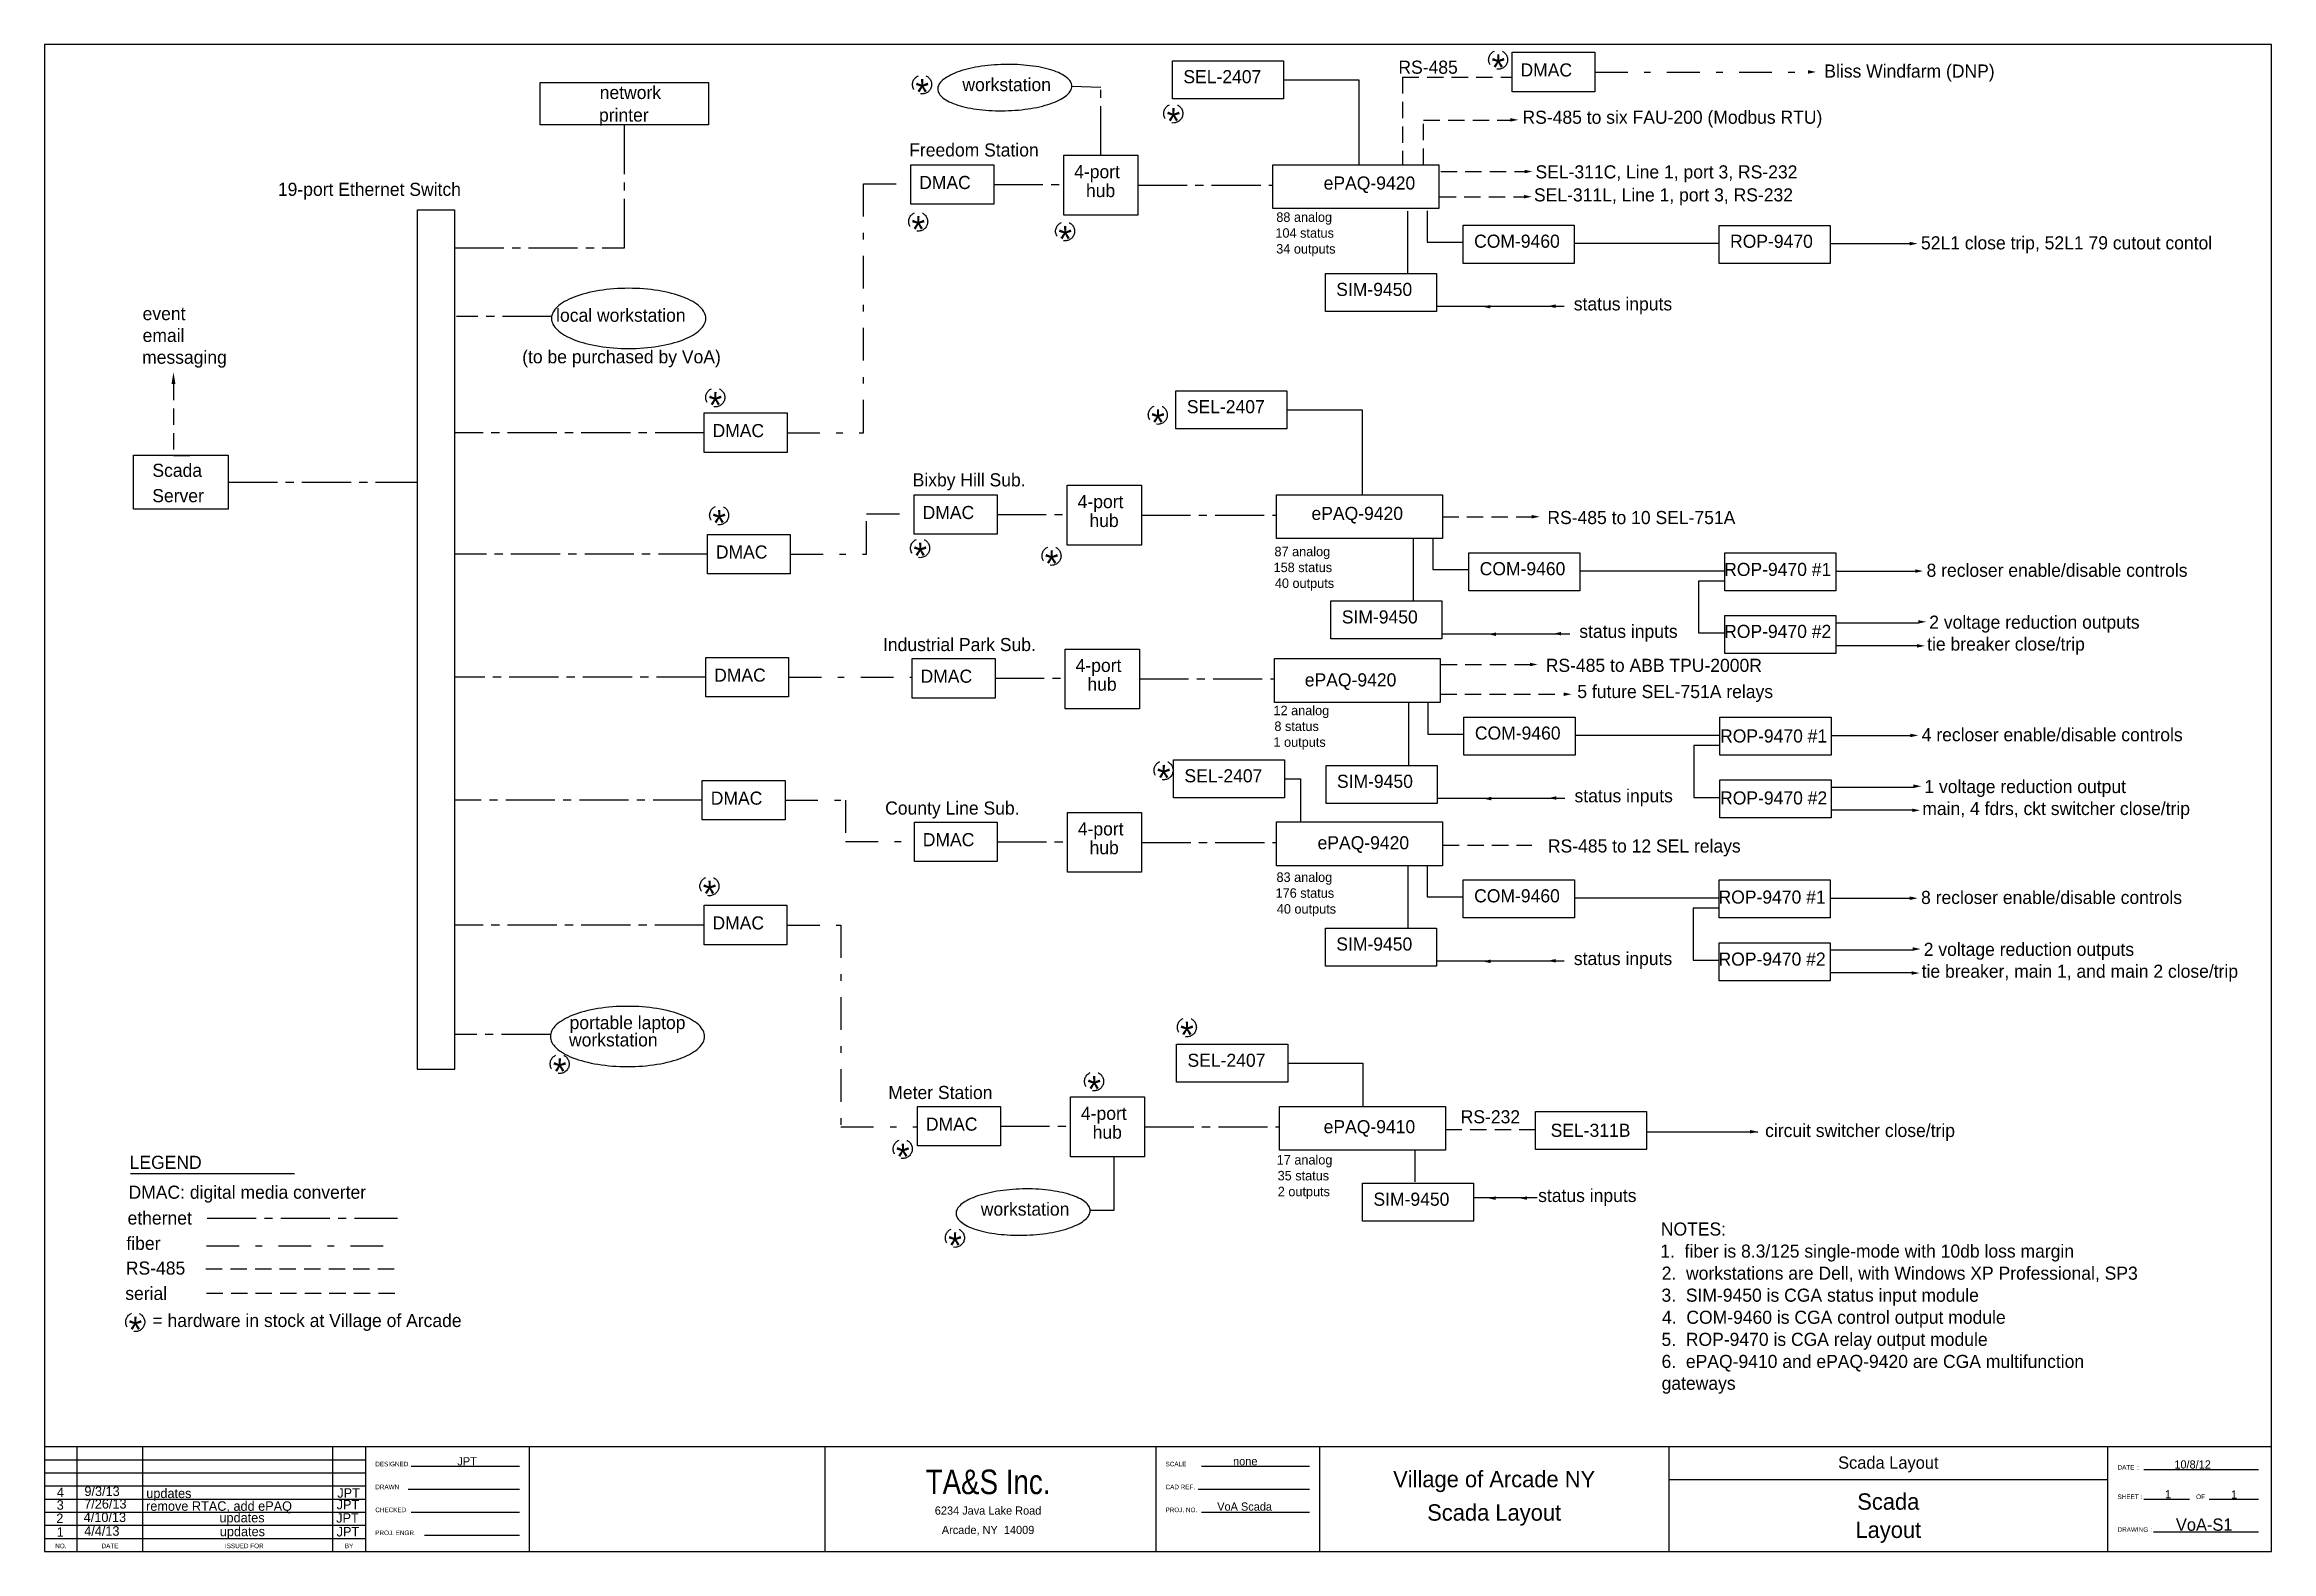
# Model space of a CAD drawing. Extents: x 4.9 to 38.9, y -1.1 to 21.9.
import ezdxf
from ezdxf.enums import TextEntityAlignment as Align

# ---------------------------------------------------------------- set-up
doc = ezdxf.new("R2010")
doc.units = 0
for name, pattern in [('CENTER2', [1.125, 0.75, -0.125, 0.125, -0.125]), ('DASHDOT', [1, 0.5, -0.25, 0, -0.25]), ('DASHED2', [0.375, 0.25, -0.125])]:
    doc.linetypes.add(name, pattern=pattern)
doc.layers.get('0').update_dxf_attribs({"linetype": 'CONTINUOUS'})
for name, color, linetype in [('9', 5, 'CONTINUOUS'), ('E_TEXT', 250, 'CONTINUOUS'), ('ETHERNET', 7, 'CENTER2'), ('F_TITLE1', 5, 'CONTINUOUS'), ('F_TITLE2', 6, 'CONTINUOUS'), ('F_TITLE4', 4, 'CONTINUOUS'), ('FIBER', 7, 'DASHDOT'), ('P_TITLE', 4, 'CONTINUOUS'), ('RS485', 7, 'DASHED2'), ('SERIAL', 7, 'DASHED2')]:
    doc.layers.add(name, color=color, linetype=linetype)
doc.styles.add('LOGO', font='txt')
doc.styles.add('TITLE', font='txt', dxfattribs={"width": 0.9})

# ---------------------------------------------------------------- blocks, each defined once
blk = doc.blocks.new('TA_S_TBLK')
at = {"layer": 'F_TITLE1', "color": 7}
for p, q in [((2, 0.5), (2, 2.1)), ((3, 0.5), (3, 2.1)), ((5.9, 0.5), (5.9, 2.1)), ((1.5, 1.9), (6.4, 1.9)), ((1.5, 1.7), (6.4, 1.7)), ((7.1, 1.8), (8.75, 1.8)), ((19.166, 1.8), (20.816, 1.8)), ((33.551, 1.75), (35.301, 1.75)), ((1.5, 1.5), (6.4, 1.5)), ((7.05, 1.45), (8.75, 1.45)), ((19.116, 1.45), (20.816, 1.45)), ((1.5, 1.3), (6.4, 1.3)), ((1.5, 1.1), (6.4, 1.1)), ((7.1, 1.1), (8.75, 1.1)), ((19.166, 1.1), (20.816, 1.1)), ((33.551, 1.3), (34.251, 1.3)), ((34.551, 1.3), (35.251, 1.3)), ((35.251, 1.3), (35.301, 1.3)), ((1.5, 0.9), (6.4, 0.9)), ((1.5, 0.7), (6.4, 0.7)), ((7.3, 0.75), (8.75, 0.75)), ((33.701, 0.8), (35.301, 0.8))]:
    blk.add_line(p, q, dxfattribs=at)
at = {"layer": 'F_TITLE4', "color": 7}
for p, q in [((6.4, 2.1), (6.4, 0.5)), ((8.9, 2.1), (8.9, 0.5)), ((13.413, 2.1), (13.413, 0.5)), ((18.466, 2.1), (18.466, 0.5)), ((20.966, 2.1), (20.966, 0.5)), ((26.301, 2.1), (26.301, 0.5)), ((33.001, 0.5), (33.001, 2.1)), ((26.301, 1.6), (33.001, 1.6))]:
    blk.add_line(p, q, dxfattribs=at)
at = {"layer": 'P_TITLE', "color": 7}
blk.add_line((1.5, 2.1), (35.501, 2.1), dxfattribs=at)
blk.add_lwpolyline([(1.5, 0.5), (35.501, 0.5), (35.501, 23.501), (1.5, 23.501)], close=True, dxfattribs=at)
at = {"layer": 'F_TITLE1', "color": 7}
for s, p in [('DESIGNED', (6.55, 1.8)), ('SCALE', (18.616, 1.8)), ('DATE', (33.151, 1.75)), (':', (33.451, 1.75)), ('DRAWN', (6.55, 1.45)), ('CAD REF.', (18.616, 1.45)), ('SHEET', (33.151, 1.3)), ('OF', (34.351, 1.3)), ('CHECKED', (6.55, 1.1)), ('PROJ. NO.', (18.616, 1.1)), (':', (33.501, 1.3)), ('PROJ. ENGR.', (6.55, 0.75)), ('DRAWING', (33.151, 0.8)), (':', (33.651, 0.8))]:
    blk.add_text(s, height=0.07, dxfattribs=at).set_placement(p)
at = {"layer": 'F_TITLE1', "color": 7, "style": 'LOGO'}
for s, p in [('6234 Java Lake Road', (15.906, 1.062)), ('Arcade, NY  14009', (15.906, 0.766))]:
    blk.add_text(s, height=0.125, dxfattribs=at).set_placement(p, align=Align.CENTER)
at = {"layer": 'F_TITLE1', "color": 7}
for s, p in [('NO.', (1.75, 0.55)), ('DATE', (2.5, 0.55)), ('ISSUED FOR', (4.55, 0.55)), ('BY', (6.15, 0.55))]:
    blk.add_text(s, height=0.07, dxfattribs=at).set_placement(p, align=Align.CENTER)
at = {"layer": 'F_TITLE2', "color": 7, "style": 'LOGO', "width": 0.84375}
blk.add_text('TA&S Inc.', height=0.375, dxfattribs=at).set_placement((15.906, 1.375), align=Align.CENTER)
at = {"layer": 'F_TITLE2', "color": 7}
for tag, p in [('DESIGNER', (7.952, 1.814)), ('DWG-SCALE', (19.832, 1.815)), ('DATE-ISSUE', (34.297, 1.766)), ('DRAFTER', (7.944, 1.471)), ('SHEET', (33.922, 1.31)), ('SHEET-OF', (34.93, 1.306)), ('CHECKED', (7.935, 1.116))]:
    blk.add_attdef(tag, text='', height=0.125, dxfattribs=at).set_placement(p, align=Align.CENTER)
at = {"layer": 'F_TITLE2', "color": 7, "style": 'TITLE'}
blk.add_attdef('JOB-NAME', text='', height=0.188, dxfattribs=at).set_placement((29.651, 1.763), align=Align.CENTER)
at = {"layer": 'F_TITLE2', "color": 7}
for tag, p in [('DWG-FILE', (19.399, 1.466)), ('PROJ-NO', (19.405, 1.122))]:
    blk.add_attdef(tag, p, '', height=0.125, dxfattribs=at)
at = {"layer": 'F_TITLE4', "color": 7, "style": 'TITLE'}
for tag, height, p in [('PRJ-NAME1', 0.25, (23.633, 1.479)), ('DWG-NAME1', 0.25, (29.651, 1.136)), ('PRJ-NAME2', 0.25, (23.633, 0.969)), ('DWG-NAME2', 0.25, (29.651, 0.705)), ('DWG-NO', 0.188, (34.474, 0.816))]:
    blk.add_attdef(tag, text='', height=height, dxfattribs=at).set_placement(p, align=Align.CENTER)
blk = doc.blocks.new('*U7')
at = {"linetype": 'BYBLOCK'}
blk.add_line((6.894, 15.585), (7.254, 15.585), dxfattribs=at)
blk.add_lwpolyline([(6.894, 16.678), (6.894, 15.585)], dxfattribs=at)
blk.add_solid([(6.864, 16.678), (6.894, 16.858), (6.924, 16.678)])
blk = doc.blocks.new('*U8')
for s, p in [('event', (6.423, 17.652)), ('email', (6.423, 17.319)), ('messaging', (6.415, 16.986))]:
    blk.add_text(s, height=0.2).set_placement(p)
blk = doc.blocks.new('XXXAHD')
at = {"color": 0, "linetype": 'BYBLOCK'}
blk.add_solid([(-1, 0.3333), (-1, -0.3333), (0, 0)], dxfattribs=at)
blk = doc.blocks.new('*U9')
at = {"layer": 'SERIAL'}
for s, p in [('NOTES:', (29.603, 3.679)), ('1.  fiber is 8.3/125 single-mode with 10db loss margin', (29.594, 3.342)), ('2.  workstations are Dell, with Windows XP Professional, SP3', (29.616, 3.005)), ('3.  SIM-9450 is CGA status input module', (29.613, 2.669)), ('4.  COM-9460 is CGA control output module', (29.621, 2.332)), ('5.  ROP-9470 is CGA relay output module', (29.613, 1.995)), ('6.  ePAQ-9410 and ePAQ-9420 are CGA multifunction', (29.614, 1.658)), ('gateways', (29.615, 1.325))]:
    blk.add_text(s, height=0.2, dxfattribs=at).set_placement(p)
blk = doc.blocks.new('*U10')
at = {"layer": 'SERIAL'}
for s, p in [('17 analog', (23.738, 4.763)), ('35 status', (23.752, 4.521)), ('2 outputs', (23.754, 4.279))]:
    blk.add_text(s, height=0.1448, dxfattribs=at).set_placement(p)
blk = doc.blocks.new('*U11')
at = {"layer": 'SERIAL'}
for s, p in [('83 analog', (23.735, 9.077)), ('176 status', (23.721, 8.835)), ('40 outputs', (23.74, 8.593))]:
    blk.add_text(s, height=0.1448, dxfattribs=at).set_placement(p)
blk = doc.blocks.new('*U12')
at = {"layer": 'SERIAL'}
for s, p in [('12 analog', (23.689, 11.622)), ('1 outputs', (23.689, 11.139)), ('8 status', (23.703, 11.381))]:
    blk.add_text(s, height=0.1448, dxfattribs=at).set_placement(p)
blk = doc.blocks.new('*U13')
at = {"layer": 'SERIAL'}
for s, p in [('158 status', (23.69, 13.806)), ('87 analog', (23.704, 14.048)), ('40 outputs', (23.71, 13.564))]:
    blk.add_text(s, height=0.1448, dxfattribs=at).set_placement(p)
blk = doc.blocks.new('*U14')
at = {"layer": 'SERIAL'}
for s, p in [('104 status', (23.718, 18.91)), ('88 analog', (23.732, 19.152)), ('34 outputs', (23.731, 18.668))]:
    blk.add_text(s, height=0.1448, dxfattribs=at).set_placement(p)

msp = doc.modelspace()

# ---------------------------------------------------------------- linework, layer by layer
for p, q in [((23.842, 21.32), (24.991, 21.32)), ((24.991, 21.32), (24.991, 20.023)), ((25.737, 19.317), (25.737, 18.364)), ((26.036, 19.319), (26.036, 18.842)), ((26.036, 18.842), (26.589, 18.842)), ((28.284, 18.825), (30.493, 18.825)), ((32.202, 18.82), (33.401, 18.82)), ((28.128, 17.859), (26.186, 17.859)), ((23.895, 16.284), (25.044, 16.284)), ((25.044, 16.284), (25.044, 14.986)), ((25.821, 14.318), (25.821, 13.365)), ((26.12, 14.32), (26.12, 13.844)), ((26.12, 13.844), (26.674, 13.844)), ((28.369, 13.827), (30.578, 13.827)), ((30.575, 13.67), (30.18, 13.67)), ((30.18, 13.67), (30.18, 12.877)), ((32.287, 13.822), (33.486, 13.822)), ((32.278, 13.031), (33.538, 13.031)), ((28.212, 12.86), (26.27, 12.86)), ((30.18, 12.877), (30.578, 12.877)), ((32.275, 12.686), (33.555, 12.686)), ((25.748, 11.809), (25.748, 10.856)), ((26.047, 11.811), (26.047, 11.334)), ((26.047, 11.334), (26.6, 11.334)), ((28.295, 11.317), (30.505, 11.317)), ((32.213, 11.312), (33.413, 11.312)), ((30.502, 11.16), (30.107, 11.16)), ((30.107, 11.16), (30.107, 10.367)), ((23.858, 10.65), (24.102, 10.65)), ((24.102, 10.65), (24.102, 9.993)), ((28.139, 10.351), (26.197, 10.351)), ((30.107, 10.367), (30.505, 10.367)), ((32.205, 10.522), (33.465, 10.522)), ((32.202, 10.177), (33.481, 10.177)), ((25.738, 9.325), (25.738, 8.371)), ((26.037, 9.327), (26.037, 8.85)), ((26.037, 8.85), (26.59, 8.85)), ((28.285, 8.833), (30.494, 8.833)), ((30.491, 8.676), (30.096, 8.676)), ((30.096, 8.676), (30.096, 7.883)), ((32.203, 8.828), (33.402, 8.828)), ((28.129, 7.867), (26.186, 7.867)), ((30.096, 7.883), (30.494, 7.883)), ((32.195, 8.038), (33.454, 8.038)), ((32.192, 7.693), (33.471, 7.693)), ((23.906, 6.308), (25.054, 6.308)), ((25.054, 6.308), (25.054, 5.649)), ((29.39, 5.262), (31.082, 5.262)), ((21.258, 4.069), (21.258, 4.882)), ((25.849, 4.975), (25.849, 4.498)), ((6.237, 4.627), (8.74, 4.627)), ((27.715, 4.253), (26.744, 4.253)), ((20.885, 4.069), (21.258, 4.069))]:
    msp.add_line(p, q)
for points in [[(22.147, 21.611), (23.842, 21.611), (23.842, 21.03), (22.147, 21.03)], [(27.332, 21.74), (28.597, 21.74), (28.597, 21.138), (27.332, 21.138)], [(12.495, 21.281), (15.062, 21.281), (15.062, 20.632), (12.495, 20.632)], [(20.488, 20.168), (21.62, 20.168), (21.62, 19.255), (20.488, 19.255)], [(18.151, 20.022), (19.417, 20.022), (19.417, 19.42), (18.151, 19.42)], [(23.68, 20.023), (26.214, 20.023), (26.214, 19.354), (23.68, 19.354)], [(10.622, 19.338), (11.183, 19.338), (11.183, 6.215), (10.622, 6.215)], [(26.586, 19.1), (28.282, 19.1), (28.282, 18.519), (26.586, 18.519)], [(30.493, 19.099), (32.189, 19.099), (32.189, 18.519), (30.493, 18.519)], [(24.481, 18.364), (26.176, 18.364), (26.176, 17.784), (24.481, 17.784)], [(22.2, 16.574), (23.895, 16.574), (23.895, 15.994), (22.2, 15.994)], [(14.996, 16.235), (16.262, 16.235), (16.262, 15.633), (14.996, 15.633)], [(6.284, 15.593), (7.73, 15.593), (7.73, 14.767), (6.284, 14.767)], [(18.204, 14.985), (19.47, 14.985), (19.47, 14.383), (18.204, 14.383)], [(20.541, 15.132), (21.673, 15.132), (21.673, 14.219), (20.541, 14.219)], [(23.733, 14.986), (26.267, 14.986), (26.267, 14.318), (23.733, 14.318)], [(15.047, 14.382), (16.312, 14.382), (16.312, 13.78), (15.047, 13.78)], [(26.671, 14.101), (28.367, 14.101), (28.367, 13.521), (26.671, 13.521)], [(30.578, 14.101), (32.274, 14.101), (32.274, 13.521), (30.578, 13.521)], [(24.565, 13.365), (26.261, 13.365), (26.261, 12.785), (24.565, 12.785)], [(30.578, 13.142), (32.274, 13.142), (32.274, 12.562), (30.578, 12.562)], [(20.51, 12.632), (21.642, 12.632), (21.642, 11.72), (20.51, 11.72)], [(15.021, 12.503), (16.286, 12.503), (16.286, 11.901), (15.021, 11.901)], [(18.173, 12.486), (19.439, 12.486), (19.439, 11.884), (18.173, 11.884)], [(23.702, 12.487), (26.236, 12.487), (26.236, 11.818), (23.702, 11.818)], [(26.597, 11.592), (28.293, 11.592), (28.293, 11.012), (26.597, 11.012)], [(30.505, 11.591), (32.201, 11.591), (32.201, 11.011), (30.505, 11.011)], [(22.162, 10.94), (23.858, 10.94), (23.858, 10.36), (22.162, 10.36)], [(14.968, 10.625), (16.234, 10.625), (16.234, 10.023), (14.968, 10.023)], [(24.492, 10.856), (26.188, 10.856), (26.188, 10.276), (24.492, 10.276)], [(30.505, 10.633), (32.201, 10.633), (32.201, 10.053), (30.505, 10.053)], [(18.206, 9.991), (19.472, 9.991), (19.472, 9.389), (18.206, 9.389)], [(20.543, 10.137), (21.675, 10.137), (21.675, 9.225), (20.543, 9.225)], [(23.735, 9.992), (26.269, 9.992), (26.269, 9.323), (23.735, 9.323)], [(26.587, 9.107), (28.283, 9.107), (28.283, 8.527), (26.587, 8.527)], [(30.494, 9.107), (32.19, 9.107), (32.19, 8.527), (30.494, 8.527)], [(14.995, 8.72), (16.26, 8.72), (16.26, 8.118), (14.995, 8.118)], [(24.482, 8.372), (26.177, 8.372), (26.177, 7.792), (24.482, 7.792)], [(30.494, 8.148), (32.19, 8.148), (32.19, 7.568), (30.494, 7.568)], [(22.21, 6.598), (23.906, 6.598), (23.906, 6.018), (22.21, 6.018)], [(20.59, 5.795), (21.722, 5.795), (21.722, 4.882), (20.59, 4.882)], [(18.254, 5.648), (19.519, 5.648), (19.519, 5.047), (18.254, 5.047)], [(23.783, 5.649), (26.317, 5.649), (26.317, 4.981), (23.783, 4.981)], [(27.69, 5.571), (29.386, 5.571), (29.386, 4.991), (27.69, 4.991)], [(25.048, 4.477), (26.744, 4.477), (26.744, 3.897), (25.048, 3.897)]]:
    msp.add_lwpolyline(points, close=True)
for points in [[(20.61, 21.224, 0), (20.609, 21.241, 0), (20.605, 21.258, 0), (20.598, 21.275, 0), (20.589, 21.292, 0), (20.578, 21.309, 0), (20.564, 21.325, 0), (20.548, 21.341, 0), (20.529, 21.357, 0), (20.509, 21.373, 0), (20.486, 21.388, 0), (20.46, 21.402, 0), (20.433, 21.416, 0), (20.404, 21.43, 0), (20.373, 21.443, 0), (20.34, 21.455, 0), (20.305, 21.467, 0), (20.268, 21.478, 0), (20.23, 21.488, 0), (20.19, 21.498, 0), (20.148, 21.507, 0), (20.106, 21.516, 0), (20.062, 21.523, 0), (20.017, 21.53, 0), (19.971, 21.536, 0), (19.924, 21.541, 0), (19.876, 21.546, 0), (19.827, 21.549, 0), (19.778, 21.552, 0), (19.729, 21.554, 0), (19.678, 21.555, 0), (19.628, 21.555, 0), (19.578, 21.554, 0), (19.528, 21.553, 0), (19.478, 21.55, 0), (19.428, 21.547, 0), (19.378, 21.543, 0), (19.329, 21.538, 0), (19.281, 21.532, 0), (19.233, 21.526, 0), (19.187, 21.519, 0), (19.141, 21.511, 0), (19.096, 21.502, 0), (19.053, 21.492, 0), (19.01, 21.482, 0), (18.97, 21.471, 0), (18.93, 21.46, 0), (18.892, 21.447, 0), (18.856, 21.435, 0), (18.822, 21.421, 0), (18.789, 21.407, 0), (18.759, 21.393, 0), (18.73, 21.378, 0), (18.703, 21.363, 0), (18.679, 21.347, 0), (18.657, 21.331, 0), (18.637, 21.315, 0), (18.619, 21.299, 0), (18.604, 21.282, 0), (18.59, 21.265, 0), (18.58, 21.248, 0), (18.572, 21.23, 0), (18.566, 21.213, 0), (18.562, 21.196, 0), (18.562, 21.178, 0), (18.563, 21.161, 0), (18.567, 21.144, 0), (18.574, 21.127, 0), (18.583, 21.11, 0), (18.594, 21.093, 0), (18.608, 21.077, 0), (18.624, 21.061, 0), (18.643, 21.045, 0), (18.663, 21.03, 0), (18.686, 21.015, 0), (18.711, 21, 0), (18.739, 20.986, 0), (18.768, 20.973, 0), (18.799, 20.959, 0), (18.832, 20.947, 0), (18.867, 20.935, 0), (18.904, 20.924, 0), (18.942, 20.914, 0), (18.982, 20.904, 0), (19.023, 20.895, 0), (19.066, 20.887, 0), (19.11, 20.879, 0), (19.155, 20.872, 0), (19.201, 20.866, 0), (19.248, 20.861, 0), (19.296, 20.857, 0), (19.345, 20.853, 0), (19.394, 20.85, 0), (19.443, 20.849, 0), (19.493, 20.848, 0), (19.544, 20.847, 0), (19.594, 20.848, 0), (19.644, 20.85, 0), (19.694, 20.852, 0), (19.744, 20.855, 0), (19.794, 20.859, 0), (19.842, 20.864, 0), (19.891, 20.87, 0), (19.938, 20.876, 0), (19.985, 20.884, 0), (20.031, 20.892, 0), (20.076, 20.9, 0), (20.119, 20.91, 0), (20.162, 20.92, 0), (20.202, 20.931, 0), (20.242, 20.943, 0), (20.28, 20.955, 0), (20.316, 20.968, 0), (20.35, 20.981, 0), (20.383, 20.995, 0), (20.413, 21.009, 0), (20.442, 21.024, 0), (20.468, 21.039, 0), (20.493, 21.055, 0), (20.515, 21.071, 0), (20.535, 21.087, 0), (20.553, 21.104, 0), (20.568, 21.12, 0), (20.581, 21.137, 0), (20.592, 21.154, 0), (20.6, 21.172, 0), (20.606, 21.189, 0), (20.609, 21.206, 0), (20.61, 21.224, 0)], [(15.021, 17.678, 0), (15.02, 17.701, 0), (15.015, 17.723, 0), (15.008, 17.746, 0), (14.998, 17.768, 0), (14.986, 17.79, 0), (14.97, 17.812, 0), (14.952, 17.833, 0), (14.931, 17.854, 0), (14.908, 17.875, 0), (14.882, 17.895, 0), (14.853, 17.915, 0), (14.822, 17.934, 0), (14.789, 17.952, 0), (14.754, 17.97, 0), (14.716, 17.987, 0), (14.676, 18.003, 0), (14.634, 18.019, 0), (14.59, 18.034, 0), (14.545, 18.047, 0), (14.498, 18.06, 0), (14.449, 18.073, 0), (14.399, 18.084, 0), (14.347, 18.094, 0), (14.294, 18.103, 0), (14.24, 18.111, 0), (14.185, 18.118, 0), (14.13, 18.124, 0), (14.073, 18.129, 0), (14.016, 18.133, 0), (13.959, 18.136, 0), (13.901, 18.137, 0), (13.843, 18.138, 0), (13.786, 18.137, 0), (13.728, 18.136, 0), (13.671, 18.133, 0), (13.614, 18.129, 0), (13.557, 18.124, 0), (13.502, 18.118, 0), (13.447, 18.111, 0), (13.393, 18.103, 0), (13.34, 18.094, 0), (13.288, 18.084, 0), (13.238, 18.073, 0), (13.189, 18.06, 0), (13.142, 18.047, 0), (13.096, 18.034, 0), (13.053, 18.019, 0), (13.011, 18.003, 0), (12.971, 17.987, 0), (12.933, 17.97, 0), (12.898, 17.952, 0), (12.864, 17.934, 0), (12.833, 17.915, 0), (12.805, 17.895, 0), (12.779, 17.875, 0), (12.755, 17.854, 0), (12.735, 17.833, 0), (12.716, 17.812, 0), (12.701, 17.79, 0), (12.688, 17.768, 0), (12.679, 17.746, 0), (12.671, 17.723, 0), (12.667, 17.701, 0), (12.666, 17.678, 0), (12.667, 17.656, 0), (12.671, 17.633, 0), (12.679, 17.611, 0), (12.688, 17.589, 0), (12.701, 17.567, 0), (12.716, 17.545, 0), (12.735, 17.523, 0), (12.755, 17.502, 0), (12.779, 17.482, 0), (12.805, 17.462, 0), (12.833, 17.442, 0), (12.864, 17.423, 0), (12.898, 17.404, 0), (12.933, 17.387, 0), (12.971, 17.37, 0), (13.011, 17.353, 0), (13.053, 17.338, 0), (13.096, 17.323, 0), (13.142, 17.309, 0), (13.189, 17.296, 0), (13.238, 17.284, 0), (13.288, 17.273, 0), (13.34, 17.263, 0), (13.393, 17.254, 0), (13.447, 17.245, 0), (13.502, 17.238, 0), (13.557, 17.232, 0), (13.614, 17.227, 0), (13.671, 17.224, 0), (13.728, 17.221, 0), (13.786, 17.219, 0), (13.843, 17.219, 0), (13.901, 17.219, 0), (13.959, 17.221, 0), (14.016, 17.224, 0), (14.073, 17.227, 0), (14.13, 17.232, 0), (14.185, 17.238, 0), (14.24, 17.245, 0), (14.294, 17.254, 0), (14.347, 17.263, 0), (14.399, 17.273, 0), (14.449, 17.284, 0), (14.498, 17.296, 0), (14.545, 17.309, 0), (14.59, 17.323, 0), (14.634, 17.338, 0), (14.676, 17.353, 0), (14.716, 17.37, 0), (14.754, 17.387, 0), (14.789, 17.404, 0), (14.822, 17.423, 0), (14.853, 17.442, 0), (14.882, 17.462, 0), (14.908, 17.482, 0), (14.931, 17.502, 0), (14.952, 17.523, 0), (14.97, 17.545, 0), (14.986, 17.567, 0), (14.998, 17.589, 0), (15.008, 17.611, 0), (15.015, 17.633, 0), (15.02, 17.656, 0), (15.021, 17.678, 0)], [(15.003, 6.718, 0), (15.002, 6.74, 0), (14.998, 6.763, 0), (14.991, 6.785, 0), (14.981, 6.808, 0), (14.968, 6.83, 0), (14.953, 6.851, 0), (14.934, 6.873, 0), (14.914, 6.894, 0), (14.89, 6.914, 0), (14.864, 6.935, 0), (14.836, 6.954, 0), (14.805, 6.973, 0), (14.771, 6.992, 0), (14.736, 7.009, 0), (14.698, 7.027, 0), (14.658, 7.043, 0), (14.617, 7.058, 0), (14.573, 7.073, 0), (14.527, 7.087, 0), (14.48, 7.1, 0), (14.431, 7.112, 0), (14.381, 7.123, 0), (14.329, 7.133, 0), (14.276, 7.143, 0), (14.222, 7.151, 0), (14.168, 7.158, 0), (14.112, 7.164, 0), (14.055, 7.169, 0), (13.998, 7.173, 0), (13.941, 7.175, 0), (13.883, 7.177, 0), (13.826, 7.177, 0), (13.768, 7.177, 0), (13.71, 7.175, 0), (13.653, 7.173, 0), (13.596, 7.169, 0), (13.54, 7.164, 0), (13.484, 7.158, 0), (13.429, 7.151, 0), (13.375, 7.143, 0), (13.322, 7.133, 0), (13.271, 7.123, 0), (13.22, 7.112, 0), (13.171, 7.1, 0), (13.124, 7.087, 0), (13.079, 7.073, 0), (13.035, 7.058, 0), (12.993, 7.043, 0), (12.953, 7.027, 0), (12.915, 7.009, 0), (12.88, 6.992, 0), (12.847, 6.973, 0), (12.816, 6.954, 0), (12.787, 6.935, 0), (12.761, 6.914, 0), (12.738, 6.894, 0), (12.717, 6.873, 0), (12.699, 6.851, 0), (12.683, 6.83, 0), (12.671, 6.808, 0), (12.661, 6.785, 0), (12.654, 6.763, 0), (12.649, 6.74, 0), (12.648, 6.718, 0), (12.649, 6.695, 0), (12.654, 6.673, 0), (12.661, 6.65, 0), (12.671, 6.628, 0), (12.683, 6.606, 0), (12.699, 6.584, 0), (12.717, 6.563, 0), (12.738, 6.542, 0), (12.761, 6.521, 0), (12.787, 6.501, 0), (12.816, 6.482, 0), (12.847, 6.462, 0), (12.88, 6.444, 0), (12.915, 6.426, 0), (12.953, 6.409, 0), (12.993, 6.393, 0), (13.035, 6.377, 0), (13.079, 6.363, 0), (13.124, 6.349, 0), (13.171, 6.336, 0), (13.22, 6.324, 0), (13.271, 6.312, 0), (13.322, 6.302, 0), (13.375, 6.293, 0), (13.429, 6.285, 0), (13.484, 6.278, 0), (13.54, 6.272, 0), (13.596, 6.267, 0), (13.653, 6.263, 0), (13.71, 6.26, 0), (13.768, 6.259, 0), (13.826, 6.258, 0), (13.883, 6.259, 0), (13.941, 6.26, 0), (13.998, 6.263, 0), (14.055, 6.267, 0), (14.112, 6.272, 0), (14.168, 6.278, 0), (14.222, 6.285, 0), (14.276, 6.293, 0), (14.329, 6.302, 0), (14.381, 6.312, 0), (14.431, 6.324, 0), (14.48, 6.336, 0), (14.527, 6.349, 0), (14.573, 6.363, 0), (14.617, 6.377, 0), (14.658, 6.393, 0), (14.698, 6.409, 0), (14.736, 6.426, 0), (14.771, 6.444, 0), (14.805, 6.462, 0), (14.836, 6.482, 0), (14.864, 6.501, 0), (14.89, 6.521, 0), (14.914, 6.542, 0), (14.934, 6.563, 0), (14.953, 6.584, 0), (14.968, 6.606, 0), (14.981, 6.628, 0), (14.991, 6.65, 0), (14.998, 6.673, 0), (15.002, 6.695, 0), (15.003, 6.718, 0)], [(20.89, 4.06, 0), (20.889, 4.077, 0), (20.885, 4.094, 0), (20.878, 4.111, 0), (20.869, 4.128, 0), (20.858, 4.145, 0), (20.844, 4.161, 0), (20.828, 4.178, 0), (20.809, 4.193, 0), (20.789, 4.209, 0), (20.766, 4.224, 0), (20.741, 4.238, 0), (20.713, 4.252, 0), (20.684, 4.266, 0), (20.653, 4.279, 0), (20.62, 4.291, 0), (20.585, 4.303, 0), (20.548, 4.314, 0), (20.51, 4.324, 0), (20.47, 4.334, 0), (20.429, 4.343, 0), (20.386, 4.352, 0), (20.342, 4.359, 0), (20.297, 4.366, 0), (20.251, 4.372, 0), (20.204, 4.377, 0), (20.156, 4.382, 0), (20.107, 4.385, 0), (20.058, 4.388, 0), (20.009, 4.39, 0), (19.959, 4.391, 0), (19.909, 4.391, 0), (19.858, 4.39, 0), (19.808, 4.389, 0), (19.758, 4.386, 0), (19.708, 4.383, 0), (19.659, 4.379, 0), (19.61, 4.374, 0), (19.561, 4.368, 0), (19.514, 4.362, 0), (19.467, 4.355, 0), (19.421, 4.347, 0), (19.376, 4.338, 0), (19.333, 4.328, 0), (19.291, 4.318, 0), (19.25, 4.307, 0), (19.21, 4.296, 0), (19.172, 4.283, 0), (19.136, 4.271, 0), (19.102, 4.257, 0), (19.069, 4.244, 0), (19.039, 4.229, 0), (19.01, 4.214, 0), (18.983, 4.199, 0), (18.959, 4.184, 0), (18.937, 4.168, 0), (18.917, 4.151, 0), (18.899, 4.135, 0), (18.884, 4.118, 0), (18.871, 4.101, 0), (18.86, 4.084, 0), (18.852, 4.066, 0), (18.846, 4.049, 0), (18.843, 4.032, 0), (18.842, 4.014, 0), (18.843, 3.997, 0), (18.848, 3.98, 0), (18.854, 3.963, 0), (18.863, 3.946, 0), (18.875, 3.929, 0), (18.888, 3.913, 0), (18.904, 3.897, 0), (18.923, 3.881, 0), (18.944, 3.866, 0), (18.966, 3.851, 0), (18.992, 3.836, 0), (19.019, 3.822, 0), (19.048, 3.809, 0), (19.079, 3.796, 0), (19.113, 3.783, 0), (19.147, 3.771, 0), (19.184, 3.76, 0), (19.222, 3.75, 0), (19.262, 3.74, 0), (19.304, 3.731, 0), (19.346, 3.723, 0), (19.39, 3.715, 0), (19.435, 3.708, 0), (19.481, 3.702, 0), (19.529, 3.697, 0), (19.576, 3.693, 0), (19.625, 3.689, 0), (19.674, 3.686, 0), (19.724, 3.685, 0), (19.773, 3.684, 0), (19.824, 3.683, 0), (19.874, 3.684, 0), (19.924, 3.686, 0), (19.974, 3.688, 0), (20.024, 3.691, 0), (20.074, 3.695, 0), (20.123, 3.7, 0), (20.171, 3.706, 0), (20.219, 3.712, 0), (20.265, 3.72, 0), (20.311, 3.728, 0), (20.356, 3.737, 0), (20.399, 3.746, 0), (20.442, 3.756, 0), (20.483, 3.767, 0), (20.522, 3.779, 0), (20.56, 3.791, 0), (20.596, 3.804, 0), (20.63, 3.817, 0), (20.663, 3.831, 0), (20.694, 3.845, 0), (20.722, 3.86, 0), (20.749, 3.875, 0), (20.773, 3.891, 0), (20.795, 3.907, 0), (20.816, 3.923, 0), (20.833, 3.94, 0), (20.849, 3.956, 0), (20.862, 3.973, 0), (20.872, 3.991, 0), (20.881, 4.008, 0), (20.886, 4.025, 0), (20.89, 4.043, 0), (20.89, 4.06, 0)]]:
    msp.add_polyline3d(points)
at = {"layer": 'ETHERNET'}
for p, q in [((13.779, 18.755), (13.779, 20.632)), ((19.417, 19.721), (20.488, 19.721)), ((21.62, 19.712), (23.68, 19.712)), ((11.19, 18.755), (13.779, 18.755)), ((12.668, 17.707), (11.215, 17.707)), ((14.996, 15.934), (11.183, 15.934)), ((7.73, 15.18), (10.622, 15.18)), ((19.47, 14.684), (20.541, 14.684)), ((21.673, 14.675), (23.733, 14.675)), ((15.047, 14.081), (11.183, 14.081)), ((15.021, 12.202), (11.183, 12.202)), ((19.439, 12.185), (20.51, 12.185)), ((21.642, 12.176), (23.702, 12.176)), ((14.968, 10.324), (11.183, 10.324)), ((19.472, 9.69), (20.543, 9.69)), ((21.675, 9.681), (23.735, 9.681)), ((14.995, 8.419), (11.183, 8.419)), ((12.651, 6.747), (11.197, 6.747)), ((19.519, 5.348), (20.59, 5.348)), ((21.722, 5.339), (23.783, 5.339)), ((7.407, 3.943), (10.316, 3.943))]:
    msp.add_line(p, q, dxfattribs=at)
msp.add_lwpolyline([(21.054, 20.168), (21.054, 21.203), (20.61, 21.217)], dxfattribs=at)
at = {"layer": 'FIBER'}
for p, q in [((28.597, 21.439), (31.852, 21.439)), ((17.429, 15.934), (17.429, 19.734)), ((17.429, 19.734), (18.151, 19.734)), ((16.262, 15.934), (17.429, 15.934)), ((17.477, 14.081), (17.477, 14.693)), ((17.477, 14.693), (18.204, 14.693)), ((16.312, 14.081), (17.477, 14.081)), ((16.286, 12.202), (18.173, 12.202)), ((16.234, 10.324), (17.153, 10.324)), ((17.153, 10.324), (17.153, 9.692)), ((17.153, 9.692), (18.206, 9.692)), ((16.26, 8.419), (17.084, 8.419)), ((17.084, 8.419), (17.084, 5.34)), ((17.084, 5.34), (18.254, 5.34)), ((7.398, 3.521), (10.325, 3.521))]:
    msp.add_line(p, q, dxfattribs=at)
at = {"layer": 'RS485'}
for p, q in [((25.659, 21.359), (27.332, 21.359)), ((25.659, 21.359), (25.659, 20.024)), ((25.98, 20.022), (25.98, 20.705)), ((25.98, 20.705), (27.307, 20.705)), ((26.267, 14.652), (27.626, 14.652)), ((26.242, 12.396), (27.601, 12.396)), ((26.275, 9.639), (27.634, 9.639)), ((7.389, 3.17), (10.351, 3.17))]:
    msp.add_line(p, q, dxfattribs=at)
at = {"layer": 'SERIAL'}
for p, q in [((26.242, 19.92), (27.519, 19.92)), ((26.226, 19.535), (27.51, 19.535)), ((26.236, 11.944), (28.114, 11.944)), ((26.317, 5.299), (27.676, 5.299)), ((7.398, 2.801), (10.343, 2.801))]:
    msp.add_line(p, q, dxfattribs=at)
for centre in [(27.119, 21.626), (18.323, 21.249), (22.159, 20.806), (18.264, 19.155), (20.507, 19.008), (15.166, 16.472), (21.923, 16.206), (15.225, 14.673), (18.293, 14.171), (20.3, 14.054), (22.011, 10.78), (15.077, 9.011), (22.366, 6.858), (12.79, 6.298), (20.949, 6.033), (18.028, 5.001), (18.825, 3.644), (6.31, 2.359)]:
    msp.add_circle(centre, 0.145, dxfattribs=at)

# ---------------------------------------------------------------- block references
at = {"layer": '9', "color": 7, "linetype": 'CONTINUOUS', "xscale": 0.1200000000000045, "yscale": 0.0799957263779518, "zscale": 0.1200000000000045}
for p in [(31.971, 21.44), (27.426, 20.709), (27.642, 19.92), (27.633, 19.536), (33.523, 18.82), (27.753, 14.651), (33.608, 13.822), (33.653, 13.047), (33.636, 12.68), (27.723, 12.396), (28.238, 11.942), (33.534, 11.313), (33.58, 10.537), (33.562, 10.17), (33.524, 8.828), (33.569, 8.053), (33.552, 7.686), (31.086, 5.264)]:
    msp.add_blockref('XXXAHD', p, dxfattribs=at)
at = {"layer": '9', "color": 7, "linetype": 'CONTINUOUS', "xscale": 0.1200000000000045, "yscale": 0.0799958907480303, "zscale": 0.1200000000000045, "rotation": 180}
for p in [(26.882, 17.857), (27.875, 17.865), (26.966, 12.858), (27.96, 12.866), (26.893, 10.349), (27.887, 10.357), (26.883, 7.865), (27.876, 7.873), (26.959, 4.25), (27.44, 4.251)]:
    msp.add_blockref('XXXAHD', p, dxfattribs=at)
at = {"layer": 'E_TEXT'}
ref = msp.add_blockref('TA_S_TBLK', (3.425, -1.643), dxfattribs=at)
ref.add_attrib('PROJ-NO', 'VoA Scada', (22.83, -0.52), dxfattribs={"layer": 'F_TITLE2', "height": 0.125})
ref.add_attrib('DESIGNER', 'JPT', dxfattribs={"layer": 'F_TITLE2', "height": 0.125}).set_placement((11.378, 0.171), align=Align.CENTER)
ref.add_attrib('DATE-ISSUE', '10/8/12', dxfattribs={"layer": 'F_TITLE2', "height": 0.125}).set_placement((37.722, 0.123), align=Align.CENTER)
ref.add_attrib('SHEET', '1', dxfattribs={"layer": 'F_TITLE2', "height": 0.125}).set_placement((37.347, -0.332), align=Align.CENTER)
ref.add_attrib('SHEET-OF', '1', dxfattribs={"layer": 'F_TITLE2', "height": 0.125}).set_placement((38.355, -0.336), align=Align.CENTER)
ref.add_attrib('DWG-NO', 'VoA-S1', dxfattribs={"layer": 'F_TITLE4', "height": 0.1875, "style": 'TITLE'}).set_placement((37.899, -0.827), align=Align.CENTER)
ref.add_attrib('PRJ-NAME1', 'Village of Arcade NY', dxfattribs={"layer": 'F_TITLE4', "height": 0.25, "style": 'TITLE'}).set_placement((27.058, -0.163), align=Align.CENTER)
ref.add_attrib('PRJ-NAME2', 'Scada Layout', dxfattribs={"layer": 'F_TITLE4', "height": 0.25, "style": 'TITLE'}).set_placement((27.058, -0.673), align=Align.CENTER)
ref.add_attrib('JOB-NAME', 'Scada Layout', dxfattribs={"layer": 'F_TITLE2', "height": 0.1875, "style": 'TITLE'}).set_placement((33.076, 0.12), align=Align.CENTER)
ref.add_attrib('DWG-NAME1', 'Scada', dxfattribs={"layer": 'F_TITLE4', "height": 0.25, "style": 'TITLE'}).set_placement((33.076, -0.506), align=Align.CENTER)
ref.add_attrib('DWG-NAME2', 'Layout', dxfattribs={"layer": 'F_TITLE4', "height": 0.25, "style": 'TITLE'}).set_placement((33.076, -0.937), align=Align.CENTER)
ref.add_attrib('DWG-SCALE', 'none', dxfattribs={"layer": 'F_TITLE2', "height": 0.125}).set_placement((23.258, 0.172), align=Align.CENTER)
at = {"layer": 'RS485'}
for name in ['*U14', '*U8', '*U7', '*U13', '*U12', '*U11', '*U10', '*U9']:
    msp.add_blockref(name, (0, 0), dxfattribs=at)

# ---------------------------------------------------------------- texts
for s, height, p in [('SEL-2407', 0.2, (22.313, 21.268)), ('RS-485', 0.2, (25.596, 21.413)), ('*', 0.4, (27.017, 21.309)), ('DMAC', 0.2, (27.46, 21.371)), ('Bliss Windfarm (DNP)', 0.2, (32.099, 21.354)), ('network', 0.2, (13.402, 21.027)), ('*', 0.4, (18.221, 20.932)), ('workstation', 0.2, (18.939, 21.147)), ('printer', 0.2, (13.391, 20.682)), ('*', 0.4, (22.057, 20.49)), ('RS-485 to six FAU-200 (Modbus RTU)', 0.2, (27.491, 20.649)), ('Freedom Station', 0.2, (18.127, 20.15)), ('19-port Ethernet Switch', 0.2, (8.488, 19.549)), ('DMAC', 0.2, (18.279, 19.653)), ('4-port', 0.2, (20.646, 19.818)), ('hub', 0.2, (20.826, 19.53)), ('ePAQ-9420', 0.2, (24.455, 19.645)), ('SEL-311C, Line 1, port 3, RS-232', 0.2, (27.689, 19.815)), ('SEL-311L, Line 1, port 3, RS-232', 0.2, (27.666, 19.464)), ('*', 0.4, (18.162, 18.839)), ('*', 0.4, (20.404, 18.691)), ('COM-9460', 0.2, (26.752, 18.757)), ('ROP-9470', 0.2, (30.66, 18.756)), ('52L1 close trip, 52L1 79 cutout contol', 0.2, (33.575, 18.732)), ('SIM-9450', 0.2, (24.647, 18.021)), ('local workstation', 0.2, (12.736, 17.627)), ('status inputs', 0.2, (28.274, 17.8)), ('(to be purchased by VoA)', 0.2, (12.218, 16.993)), ('*', 0.4, (15.063, 16.155)), ('SEL-2407', 0.2, (22.366, 16.231)), ('DMAC', 0.2, (15.124, 15.866)), ('*', 0.4, (21.821, 15.89)), ('Scada', 0.2, (6.572, 15.26)), ('Bixby Hill Sub.', 0.2, (18.18, 15.114)), ('Server', 0.2, (6.57, 14.873)), ('4-port', 0.2, (20.699, 14.782)), ('*', 0.4, (15.122, 14.356)), ('DMAC', 0.2, (18.332, 14.616)), ('hub', 0.2, (20.879, 14.494)), ('ePAQ-9420', 0.2, (24.269, 14.602)), ('RS-485 to 10 SEL-751A ', 0.2, (27.871, 14.539)), ('DMAC', 0.2, (15.175, 14.013)), ('*', 0.4, (18.191, 13.855)), ('*', 0.4, (20.198, 13.737)), ('COM-9460', 0.2, (26.837, 13.758)), ('ROP-9470 #1', 0.2, (30.57, 13.747)), ('8 recloser enable/disable controls', 0.2, (33.66, 13.734)), ('SIM-9450', 0.2, (24.732, 13.022)), ('status inputs', 0.2, (28.358, 12.802)), ('ROP-9470 #2', 0.2, (30.57, 12.801)), ('2 voltage reduction outputs', 0.2, (33.701, 12.942)), ('Industrial Park Sub.', 0.2, (17.727, 12.6)), ('tie breaker close/trip', 0.2, (33.669, 12.608)), ('DMAC', 0.2, (15.149, 12.134)), ('DMAC', 0.2, (18.301, 12.117)), ('4-port', 0.2, (20.668, 12.282)), ('ePAQ-9420', 0.2, (24.167, 12.061)), ('RS-485 to ABB TPU-2000R', 0.2, (27.846, 12.283)), ('hub', 0.2, (20.848, 11.995)), ('5 future SEL-751A relays', 0.2, (28.328, 11.883)), ('COM-9460', 0.2, (26.764, 11.249)), ('ROP-9470 #1', 0.2, (30.508, 11.205)), ('4 recloser enable/disable controls', 0.2, (33.586, 11.224)), ('*', 0.4, (21.909, 10.464)), ('SEL-2407', 0.2, (22.329, 10.597)), ('SIM-9450', 0.2, (24.658, 10.513)), ('1 voltage reduction output', 0.2, (33.627, 10.433)), ('DMAC', 0.2, (15.097, 10.256)), ('County Line Sub.', 0.2, (17.76, 10.105)), ('status inputs', 0.2, (28.285, 10.292)), ('ROP-9470 #2', 0.2, (30.508, 10.259)), ('main, 4 fdrs, ckt switcher close/trip', 0.2, (33.595, 10.098)), ('4-port', 0.2, (20.701, 9.787)), ('DMAC', 0.2, (18.334, 9.622)), ('hub', 0.2, (20.881, 9.5)), ('ePAQ-9420', 0.2, (24.362, 9.575)), ('RS-485 to 12 SEL relays ', 0.2, (27.879, 9.526)), ('*', 0.4, (14.975, 8.695)), ('COM-9460', 0.2, (26.753, 8.765)), ('ROP-9470 #1', 0.2, (30.484, 8.746)), ('8 recloser enable/disable controls', 0.2, (33.576, 8.74)), ('DMAC', 0.2, (15.123, 8.351)), ('SIM-9450', 0.2, (24.648, 8.029)), ('status inputs', 0.2, (28.275, 7.808)), ('ROP-9470 #2', 0.2, (30.484, 7.799)), ('tie breaker, main 1, and main 2 close/trip', 0.2, (33.585, 7.614)), ('2 voltage reduction outputs', 0.2, (33.617, 7.948)), ('portable laptop', 0.2, (12.942, 6.83)), ('*', 0.4, (22.263, 6.542)), ('workstation', 0.2, (12.933, 6.566)), ('*', 0.4, (12.687, 5.982)), ('SEL-2407', 0.2, (22.376, 6.255)), ('Meter Station', 0.2, (17.808, 5.763)), ('*', 0.4, (20.847, 5.716)), ('DMAC', 0.2, (18.382, 5.28)), ('4-port', 0.2, (20.749, 5.445)), ('ePAQ-9410', 0.2, (24.455, 5.241)), ('RS-232', 0.2, (26.547, 5.392)), ('hub', 0.2, (20.928, 5.157)), ('SEL-311B ', 0.2, (27.92, 5.186)), ('circuit switcher close/trip', 0.2, (31.196, 5.183)), ('LEGEND', 0.2, (6.225, 4.697)), ('*', 0.4, (17.926, 4.684)), ('DMAC: digital media converter', 0.2, (6.208, 4.241)), ('workstation', 0.2, (19.22, 3.983)), ('SIM-9450', 0.2, (25.215, 4.134)), ('status inputs', 0.2, (27.73, 4.191)), ('ethernet', 0.2, (6.193, 3.847)), ('fiber', 0.2, (6.175, 3.46)), ('*', 0.4, (18.722, 3.328)), ('RS-485', 0.2, (6.167, 3.083)), ('serial', 0.2, (6.158, 2.696)), ('*', 0.4, (6.208, 2.043)), ('= hardware in stock at Village of Arcade', 0.2, (6.573, 2.283))]:
    msp.add_text(s, height=height).set_placement(p)
at = {"layer": 'SERIAL'}
for s, height, p in [('4', 0.145, (5.114, -0.312)), ('7/26/13', 0.1448, (5.531, -0.489)), ('9/3/13', 0.1448, (5.534, -0.296)), ('updates', 0.1448, (6.479, -0.328)), ('JPT', 0.1448, (9.395, -0.323)), ('2', 0.145, (5.105, -0.709)), ('3', 0.145, (5.111, -0.506)), ('4/10/13', 0.1448, (5.524, -0.693)), ('remove RTAC, add ePAQ', 0.14479, (6.476, -0.522)), ('updates', 0.1448, (7.596, -0.699)), ('JPT', 0.1448, (9.379, -0.704)), ('JPT', 0.1448, (9.385, -0.5)), ('1', 0.145, (5.111, -0.919)), ('4/4/13', 0.1448, (5.531, -0.903)), ('updates', 0.1448, (7.602, -0.91)), ('JPT', 0.1448, (9.385, -0.914))]:
    msp.add_text(s, height=height, dxfattribs=at).set_placement(p)

doc.saveas('drawing.dxf')
